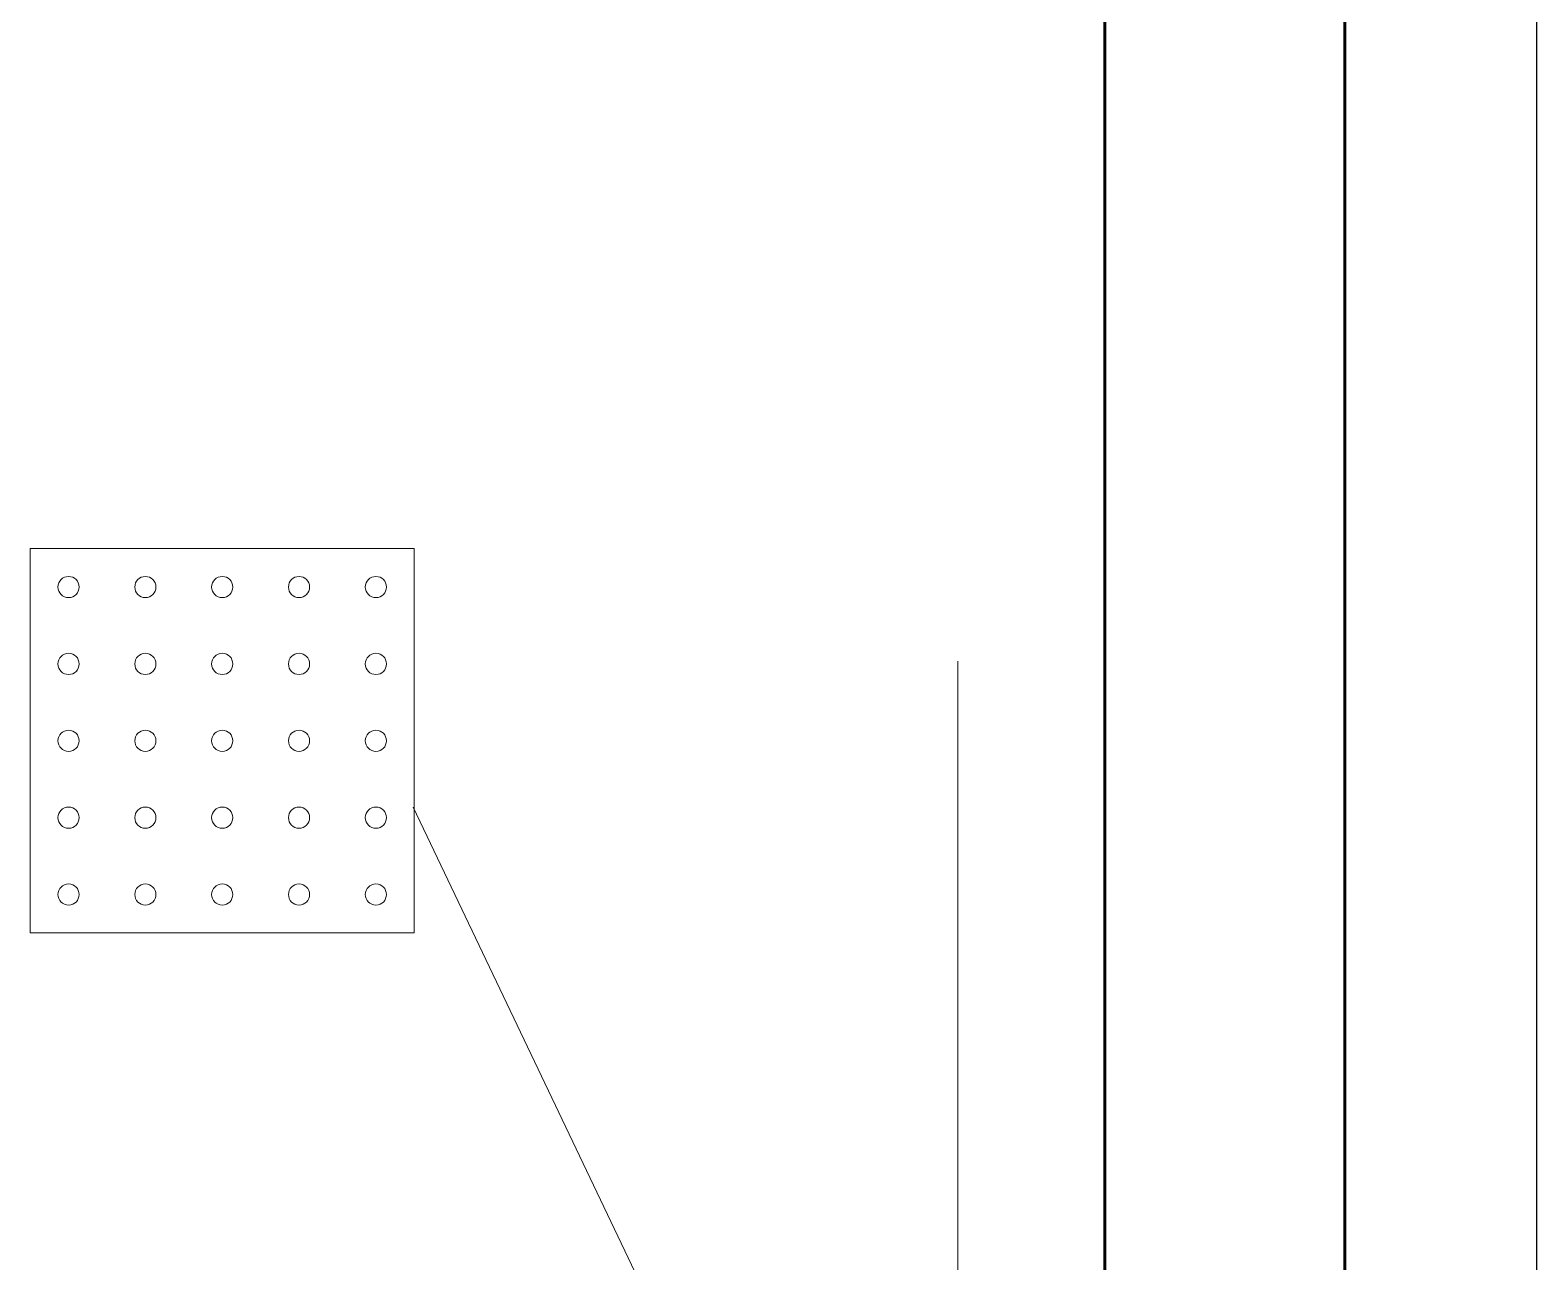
# Model space of a CAD drawing. Header units: feet. Extents: x 109753 to 150441, y 47761 to 75080.
# Drawn here: x 126730.7 to 126762.07, y 49299.34 to 49324.98 of the extents above; entities that cross this region are included whole.
import ezdxf

# ---------------------------------------------------------------- set-up
doc = ezdxf.new("R2010")
doc.units = ezdxf.units.FT
doc.header["$LTSCALE"] = 50
doc.header["$MEASUREMENT"] = 0
doc.linetypes.add('ACAD_ISO04W100', pattern=[30, 24, -3, 0, -3])
for name, color, linetype, lineweight in [('A-Furniture', 175, 'Continuous', 0), ('HATCH', 9, 'Continuous', 9), ('WALL', 1, 'Continuous', 60)]:
    doc.layers.add(name, color=color, linetype=linetype, lineweight=lineweight)

# ---------------------------------------------------------------- blocks, each defined once
blk = doc.blocks.new('A$C5DD272C8')
at = {"lineweight": 0, "ltscale": 0.1}
blk.add_lwpolyline([(-100, 0), (100, 0), (100, 200), (-100, 200)], close=True, dxfattribs=at)
for centre in [(-80, 180), (-40, 180), (0, 180), (40, 180), (80, 180), (-80, 140), (-40, 140), (0, 140), (40, 140), (80, 140), (-80, 100), (-40, 100), (0, 100), (40, 100), (80, 100), (-80, 60), (-40, 60), (0, 60), (40, 60), (80, 60), (-80, 20), (-40, 20), (0, 20), (40, 20), (80, 20)]:
    blk.add_circle(centre, 5.516740148887038, dxfattribs=at)

msp = doc.modelspace()

# ---------------------------------------------------------------- linework, layer by layer
at = {"linetype": 'ACAD_ISO04W100', "ltscale": 3}
msp.add_line((126762.0734331849, 48956.27406776581), (126762.0734331849, 50078.74665171043), dxfattribs=at)
at = {"layer": 'HATCH'}
for p, q in [((126750.0141231943, 49292.36808140491), (126750.0141231943, 49311.84637061835)), ((126746.9141231942, 49291.53743890833), (126738.6749785875, 49308.80805597812))]:
    msp.add_line(p, q, dxfattribs=at)
at = {"layer": 'WALL'}
for p, q in [((126753.0734331848, 49283.39221375195), (126753.0734331848, 49410.51035972502)), ((126758.0734331849, 49283.39221375195), (126758.0734331849, 49405.51035972482))]:
    msp.add_line(p, q, dxfattribs=at)

# ---------------------------------------------------------------- block references
at = {"layer": 'A-Furniture', "xscale": -0.04000000000001496, "yscale": 0.04000000000001496, "zscale": 0.04000000000001496}
msp.add_blockref('A$C5DD272C8', (126734.6969237145, 49306.18827788072), dxfattribs=at)

doc.saveas('drawing.dxf')
